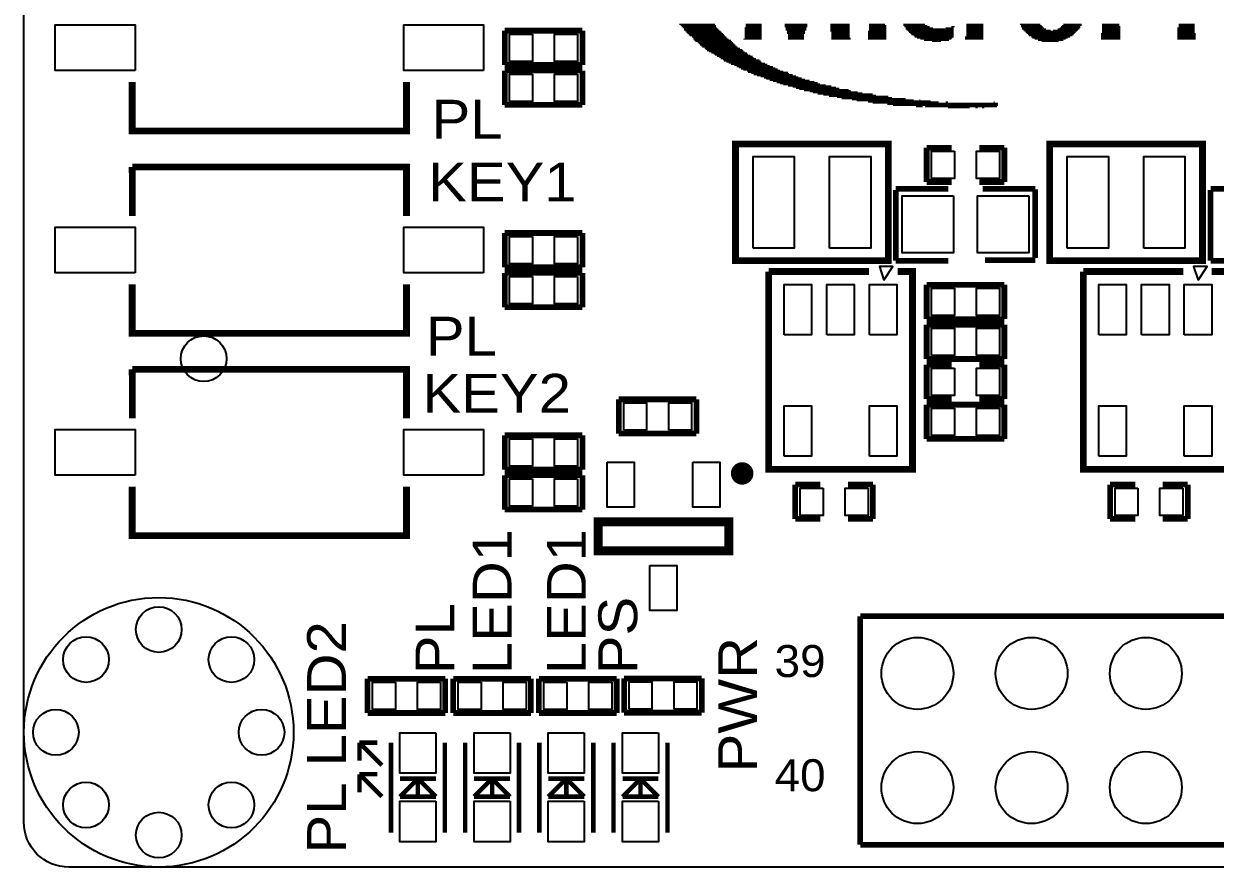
# Model space of a CAD drawing. Extents: x -0.6 to 82.1, y 0 to 56.
# Drawn here: x 0 to 26.49, y 0 to 18.76 of the extents above; entities that cross this region are included whole.
import ezdxf

# ---------------------------------------------------------------- set-up
doc = ezdxf.new("R2010")
doc.units = 0
for name, color, linetype in [('BG_OUTLINE', 211, 'CONTINUOUS'), ('BG_SILKSCREEN_TOP', 231, 'CONTINUOUS'), ('PG_SILKSCREEN_TOP', 140, 'CONTINUOUS'), ('PIN_TOP', 4, 'CONTINUOUS')]:
    doc.layers.add(name, color=color, linetype=linetype)

msp = doc.modelspace()

# ---------------------------------------------------------------- linework, layer by layer
at = {"layer": 'BG_OUTLINE'}
msp.add_lwpolyline([(0, 1), (0, 55, -0.414214), (1, 56), (79, 56, -0.414214), (80, 55), (80, 1, -0.414214), (79, 0), (1, 0, -0.414214)], format="xyb", close=True, dxfattribs=at)
at = {"layer": 'BG_SILKSCREEN_TOP', "const_width": 0.0254}
for points in [[(14.5796, 18.7452), (15.367, 18.7452)], [(14.605, 18.7198), (15.3924, 18.7198)], [(14.6304, 18.6944), (15.3924, 18.6944)], [(14.6558, 18.669), (15.4178, 18.669)], [(14.6812, 18.6436), (15.4432, 18.6436)], [(14.6812, 18.6182), (15.4686, 18.6182)], [(14.7066, 18.5928), (15.494, 18.5928)], [(14.732, 18.5674), (15.5194, 18.5674)], [(14.7574, 18.542), (15.5448, 18.542)], [(16.0274, 18.669), (16.4084, 18.669)], [(16.0274, 18.6436), (16.4084, 18.6436)], [(16.0274, 18.6182), (16.4084, 18.6182)], [(16.0274, 18.5928), (16.4084, 18.5928)], [(16.0274, 18.5674), (16.4084, 18.5674)], [(16.0274, 18.542), (16.4084, 18.542)], [(16.0528, 18.7452), (16.4084, 18.7452)], [(16.0528, 18.7198), (16.4084, 18.7198)], [(16.0528, 18.6944), (16.4084, 18.6944)], [(16.9164, 18.7452), (17.4244, 18.7452)], [(16.9164, 18.7198), (17.4244, 18.7198)], [(16.9164, 18.6944), (17.4244, 18.6944)], [(16.9418, 18.669), (17.399, 18.669)], [(16.9418, 18.6436), (17.399, 18.6436)], [(16.9418, 18.6182), (17.399, 18.6182)], [(16.9672, 18.5928), (17.3736, 18.5928)], [(16.9672, 18.5674), (17.3736, 18.5674)], [(16.9672, 18.542), (17.3736, 18.542)], [(17.9324, 18.7452), (18.3642, 18.7452)], [(17.9324, 18.7198), (18.3642, 18.7198)], [(17.9324, 18.6944), (18.3642, 18.6944)], [(17.9324, 18.669), (18.3642, 18.669)], [(17.9324, 18.6436), (18.3642, 18.6436)], [(17.9324, 18.6182), (18.3642, 18.6182)], [(17.9324, 18.5928), (18.3642, 18.5928)], [(17.9578, 18.5674), (18.3642, 18.5674)], [(17.9578, 18.542), (18.3642, 18.542)], [(18.7706, 18.5928), (19.177, 18.5928)], [(18.7706, 18.5674), (19.177, 18.5674)], [(18.7706, 18.542), (19.177, 18.542)], [(18.796, 18.7452), (19.1516, 18.7452)], [(18.796, 18.7198), (19.177, 18.7198)], [(18.796, 18.6944), (19.177, 18.6944)], [(18.796, 18.669), (19.177, 18.669)], [(18.796, 18.6436), (19.177, 18.6436)], [(18.796, 18.6182), (19.177, 18.6182)], [(19.558, 18.7452), (20.0406, 18.7452)], [(19.558, 18.7198), (20.0914, 18.7198)], [(19.5834, 18.6944), (20.1422, 18.6944)], [(19.6088, 18.669), (20.2184, 18.669)], [(19.6088, 18.6436), (20.6756, 18.6436)], [(19.6342, 18.6182), (20.6756, 18.6182)], [(19.6596, 18.5928), (20.6756, 18.5928)], [(19.685, 18.5674), (20.6756, 18.5674)], [(19.7104, 18.542), (20.6756, 18.542)], [(20.4978, 18.669), (20.6756, 18.669)], [(20.6248, 18.6944), (20.701, 18.6944)], [(20.955, 18.7452), (21.336, 18.7452)], [(20.955, 18.7198), (21.336, 18.7198)], [(20.955, 18.6944), (21.336, 18.6944)], [(20.955, 18.669), (21.336, 18.669)], [(20.955, 18.6436), (21.336, 18.6436)], [(20.955, 18.6182), (21.336, 18.6182)], [(20.955, 18.5928), (21.336, 18.5928)], [(20.955, 18.5674), (21.336, 18.5674)], [(20.955, 18.542), (21.336, 18.542)], [(22.1488, 18.7452), (22.606, 18.7452)], [(22.1742, 18.7198), (22.6314, 18.7198)], [(22.1742, 18.6944), (22.6568, 18.6944)], [(22.1996, 18.669), (22.6822, 18.669)], [(22.1996, 18.6436), (22.733, 18.6436)], [(22.225, 18.6182), (22.8346, 18.6182)], [(22.2504, 18.5928), (23.4188, 18.5928)], [(22.2758, 18.5674), (23.3934, 18.5674)], [(22.3012, 18.542), (23.368, 18.542)], [(22.8854, 18.6182), (23.4442, 18.6182)], [(22.987, 18.6436), (23.4696, 18.6436)], [(23.0378, 18.669), (23.495, 18.669)], [(23.0632, 18.6944), (23.495, 18.6944)], [(23.0886, 18.7198), (23.5204, 18.7198)], [(23.114, 18.7452), (23.5204, 18.7452)], [(23.9522, 18.542), (24.384, 18.542)], [(23.9776, 18.7452), (24.3586, 18.7452)], [(23.9776, 18.7198), (24.3586, 18.7198)], [(23.9776, 18.6944), (24.384, 18.6944)], [(23.9776, 18.669), (24.384, 18.669)], [(23.9776, 18.6436), (24.384, 18.6436)], [(23.9776, 18.6182), (24.384, 18.6182)], [(23.9776, 18.5928), (24.384, 18.5928)], [(23.9776, 18.5674), (24.384, 18.5674)], [(25.654, 18.669), (26.035, 18.669)], [(25.654, 18.6436), (26.035, 18.6436)], [(25.654, 18.6182), (26.035, 18.6182)], [(25.654, 18.5928), (26.035, 18.5928)], [(25.654, 18.5674), (26.035, 18.5674)], [(25.654, 18.542), (26.0604, 18.542)], [(25.6794, 18.7452), (26.035, 18.7452)], [(25.6794, 18.7198), (26.035, 18.7198)], [(25.6794, 18.6944), (26.035, 18.6944)], [(14.7828, 18.5166), (15.5702, 18.5166)], [(14.8082, 18.4912), (15.5956, 18.4912)], [(14.859, 18.4658), (15.621, 18.4658)], [(14.8844, 18.4404), (15.6464, 18.4404)], [(14.8844, 18.415), (15.6718, 18.415)], [(14.9098, 18.3896), (15.7226, 18.3896)], [(14.9352, 18.3642), (15.748, 18.3642)], [(14.986, 18.3388), (15.7734, 18.3388)], [(15.0114, 18.3134), (15.7988, 18.3134)], [(15.0368, 18.288), (15.8242, 18.288)], [(16.002, 18.415), (16.4084, 18.415)], [(16.0274, 18.5166), (16.4084, 18.5166)], [(16.0274, 18.4912), (16.4084, 18.4912)], [(16.0274, 18.4658), (16.4084, 18.4658)], [(16.0274, 18.4404), (16.4084, 18.4404)], [(16.9926, 18.5166), (17.3482, 18.5166)], [(16.9926, 18.4912), (17.3482, 18.4912)], [(16.9926, 18.4658), (17.3482, 18.4658)], [(16.9926, 18.4404), (17.3482, 18.4404)], [(16.9926, 18.415), (17.3482, 18.415)], [(17.9578, 18.5166), (18.3642, 18.5166)], [(17.9578, 18.4912), (18.3642, 18.4912)], [(17.9578, 18.4658), (18.3642, 18.4658)], [(17.9578, 18.4404), (18.3896, 18.4404)], [(17.9578, 18.415), (18.3896, 18.415)], [(18.7706, 18.5166), (19.177, 18.5166)], [(18.7706, 18.4912), (19.177, 18.4912)], [(18.7706, 18.4658), (19.177, 18.4658)], [(18.7706, 18.4404), (19.177, 18.4404)], [(18.7706, 18.415), (19.177, 18.415)], [(19.7358, 18.5166), (20.6756, 18.5166)], [(19.7866, 18.4912), (20.6756, 18.4912)], [(19.812, 18.4658), (20.6756, 18.4658)], [(19.8628, 18.4404), (20.6502, 18.4404)], [(19.939, 18.415), (20.6248, 18.415)], [(20.0152, 18.3896), (20.574, 18.3896)], [(20.193, 18.3642), (20.3962, 18.3642)], [(20.9296, 18.4658), (21.336, 18.4658)], [(20.9296, 18.4404), (21.336, 18.4404)], [(20.9296, 18.415), (21.336, 18.415)], [(20.955, 18.5166), (21.336, 18.5166)], [(20.955, 18.4912), (21.336, 18.4912)], [(22.3266, 18.5166), (23.3426, 18.5166)], [(22.352, 18.4912), (23.3172, 18.4912)], [(22.4028, 18.4658), (23.2664, 18.4658)], [(22.4282, 18.4404), (23.2156, 18.4404)], [(22.479, 18.415), (23.1648, 18.415)], [(22.5552, 18.3896), (23.114, 18.3896)], [(22.6314, 18.3642), (23.0124, 18.3642)], [(23.9522, 18.5166), (24.384, 18.5166)], [(23.9522, 18.4912), (24.384, 18.4912)], [(23.9522, 18.4658), (24.384, 18.4658)], [(23.9522, 18.4404), (24.384, 18.4404)], [(23.9522, 18.415), (24.384, 18.415)], [(25.654, 18.5166), (26.0604, 18.5166)], [(25.654, 18.4912), (26.0604, 18.4912)], [(25.654, 18.4658), (26.0604, 18.4658)], [(25.654, 18.4404), (26.0604, 18.4404)], [(25.654, 18.415), (26.0604, 18.415)], [(15.0622, 18.2626), (15.8496, 18.2626)], [(15.0876, 18.2372), (15.875, 18.2372)], [(15.1384, 18.2118), (15.9258, 18.2118)], [(15.1638, 18.1864), (15.9766, 18.1864)], [(15.1892, 18.161), (16.002, 18.161)], [(15.24, 18.1356), (16.0274, 18.1356)], [(15.2908, 18.1102), (16.0782, 18.1102)], [(15.3416, 18.0848), (16.1036, 18.0848)], [(15.367, 18.0594), (16.1544, 18.0594)], [(15.4178, 18.034), (16.2052, 18.034)], [(15.4686, 18.0086), (16.2306, 18.0086)], [(15.494, 17.9832), (16.2814, 17.9832)], [(15.5448, 17.9578), (16.3576, 17.9578)], [(15.5702, 17.9324), (16.383, 17.9324)], [(15.621, 17.907), (16.4084, 17.907)], [(15.6718, 17.8816), (16.4846, 17.8816)], [(15.7226, 17.8562), (16.5354, 17.8562)], [(15.7988, 17.8308), (16.5862, 17.8308)], [(15.8496, 17.8054), (16.6624, 17.8054)], [(15.9004, 17.78), (16.7132, 17.78)], [(15.9512, 17.7546), (16.764, 17.7546)], [(16.002, 17.7292), (16.8148, 17.7292)], [(16.0782, 17.7038), (16.891, 17.7038)], [(16.1036, 17.6784), (16.9926, 17.6784)], [(16.1798, 17.653), (17.018, 17.653)], [(16.2306, 17.6276), (17.0942, 17.6276)], [(16.3068, 17.6022), (17.1704, 17.6022)], [(16.383, 17.5768), (17.2212, 17.5768)], [(16.4592, 17.5514), (17.2974, 17.5514)], [(16.51, 17.526), (17.3736, 17.526)], [(16.5862, 17.5006), (17.4752, 17.5006)], [(16.6624, 17.4752), (17.5768, 17.4752)], [(16.7386, 17.4498), (17.653, 17.4498)], [(16.8148, 17.4244), (17.7038, 17.4244)], [(16.891, 17.399), (17.8308, 17.399)], [(16.9926, 17.3736), (17.9578, 17.3736)], [(17.0942, 17.3482), (18.0594, 17.3482)], [(17.1704, 17.3228), (18.1356, 17.3228)], [(17.2466, 17.2974), (18.3388, 17.2974)], [(17.3482, 17.272), (18.3896, 17.272)], [(17.4752, 17.2466), (18.542, 17.2466)], [(17.5514, 17.2212), (18.6436, 17.2212)], [(17.653, 17.1958), (18.8722, 17.1958)], [(17.78, 17.1704), (18.9484, 17.1704)], [(17.907, 17.145), (19.2278, 17.145)], [(18.0848, 17.1196), (19.304, 17.1196)], [(18.1864, 17.0942), (19.6088, 17.0942)], [(18.415, 17.0688), (19.7866, 17.0688)], [(18.5166, 17.0434), (20.1676, 17.0434)], [(18.7706, 17.018), (20.3454, 17.018)], [(18.8722, 16.9926), (21.6662, 16.9926)], [(19.2024, 16.9672), (21.6662, 16.9672)], [(19.9136, 17.0688), (19.939, 17.0688)], [(20.4978, 17.018), (20.5486, 17.018)], [(21.5646, 17.018), (21.59, 17.018)], [(19.3294, 16.9418), (21.6662, 16.9418)], [(19.8374, 16.9164), (19.9898, 16.9164)], [(20.0406, 16.9164), (21.6408, 16.9164)], [(20.5486, 16.891), (21.0312, 16.891)], [(21.1582, 16.891), (21.209, 16.891)], [(21.3106, 16.891), (21.3614, 16.891)]]:
    msp.add_lwpolyline(points, dxfattribs=at)
at = {"layer": 'PG_SILKSCREEN_TOP'}
for points, const_width in [([(12.4206, 18.6055), (10.6934, 18.6055)], 0.127), ([(10.6934, 18.6055), (10.6934, 17.8435)], 0.127), ([(12.4206, 17.8435), (12.4206, 18.6055)], 0.127), ([(10.6934, 17.8435), (12.4206, 17.8435)], 0.127), ([(12.4206, 17.7165), (10.6934, 17.7165)], 0.127), ([(10.6934, 17.7165), (10.6934, 16.9545)], 0.127), ([(12.4206, 16.9545), (12.4206, 17.7165)], 0.127), ([(8.511, 17.4625), (8.511, 16.3746), (2.411, 16.3746), (2.411, 17.4625)], 0.1524), ([(10.6934, 16.9545), (12.4206, 16.9545)], 0.127), ([(15.826, 13.4874), (19.226, 13.4874), (19.226, 16.0874), (15.826, 16.0874), (15.826, 13.4874)], 0.15), ([(22.811, 13.4874), (26.211, 13.4874), (26.211, 16.0874), (22.811, 16.0874), (22.811, 13.4874)], 0.15), ([(20.0764, 16.002), (20.0764, 15.24)], 0.127), ([(20.6352, 16.002), (20.0764, 16.002)], 0.127), ([(21.8036, 16.002), (21.2448, 16.002)], 0.127), ([(21.8036, 15.24), (21.8036, 16.002)], 0.127), ([(2.411, 15.5744), (8.511, 15.5744), (8.511, 14.4865)], 0.1524), ([(2.413, 14.4865), (2.411, 15.5744)], 0.1524), ([(19.3906, 15.0876), (20.559, 15.0876)], 0.127), ([(19.3906, 13.4874), (19.3906, 15.0622)], 0.127), ([(20.0764, 15.24), (20.6352, 15.24)], 0.127), ([(21.2448, 15.24), (21.8036, 15.24)], 0.127), ([(22.4894, 15.0876), (21.321, 15.0876)], 0.127), ([(22.4894, 13.5509), (22.4894, 15.0749)], 0.127), ([(26.3906, 15.0876), (27.559, 15.0876)], 0.127), ([(26.3906, 13.4874), (26.3906, 15.0622)], 0.127), ([(12.4206, 14.1055), (10.6934, 14.1055)], 0.127), ([(10.6934, 14.1055), (10.6934, 13.3435)], 0.127), ([(12.4206, 13.3435), (12.4206, 14.1055)], 0.127), ([(20.559, 13.4874), (19.3906, 13.4874)], 0.127), ([(21.3718, 13.5001), (22.4894, 13.5001)], 0.127), ([(27.559, 13.4874), (26.3906, 13.4874)], 0.127), ([(10.6934, 13.3435), (12.4206, 13.3435)], 0.127), ([(12.4206, 13.2165), (10.6934, 13.2165)], 0.127), ([(10.6934, 13.2165), (10.6934, 12.4545)], 0.127), ([(12.4206, 12.4545), (12.4206, 13.2165)], 0.127), ([(19.431, 13.249), (19.761, 13.249), (19.761, 8.849), (16.561, 8.849), (16.561, 13.249)], 0.15), ([(16.561, 13.249), (18.796, 13.249)], 0.15), ([(26.416, 13.249), (26.761, 13.249), (26.761, 8.849), (23.561, 8.849), (23.561, 13.249)], 0.15), ([(23.561, 13.249), (25.781, 13.249)], 0.15), ([(8.511, 12.9625), (8.511, 11.8746), (2.411, 11.8746), (2.411, 12.9625)], 0.1524), ([(21.8036, 12.954), (20.0764, 12.954)], 0.127), ([(20.0764, 12.954), (20.0764, 12.192)], 0.127), ([(21.8036, 12.192), (21.8036, 12.954)], 0.127), ([(10.6934, 12.4545), (12.4206, 12.4545)], 0.127), ([(20.0764, 12.192), (21.8036, 12.192)], 0.127), ([(20.0764, 12.065), (20.0764, 11.303)], 0.127), ([(21.8036, 12.065), (20.0764, 12.065)], 0.127), ([(21.8036, 11.303), (21.8036, 12.065)], 0.127), ([(2.411, 11.0744), (8.511, 11.0744), (8.511, 9.9865)], 0.1524), ([(2.413, 9.9865), (2.411, 11.0744)], 0.1524), ([(20.0764, 11.303), (21.8036, 11.303)], 0.127), ([(20.0764, 11.176), (20.0764, 10.414)], 0.127), ([(20.6352, 11.176), (20.0764, 11.176)], 0.127), ([(21.8036, 11.176), (21.2448, 11.176)], 0.127), ([(21.8036, 10.414), (21.8036, 11.176)], 0.127), ([(13.2304, 10.406), (13.2304, 9.644)], 0.127), ([(14.9576, 10.406), (13.2304, 10.406)], 0.127), ([(14.9576, 9.644), (14.9576, 10.406)], 0.127), ([(20.0764, 10.414), (20.6352, 10.414)], 0.127), ([(21.8036, 10.287), (20.0764, 10.287)], 0.127), ([(20.0764, 10.287), (20.0764, 9.525)], 0.127), ([(21.2448, 10.414), (21.8036, 10.414)], 0.127), ([(21.8036, 9.525), (21.8036, 10.287)], 0.127), ([(12.4206, 9.6055), (10.6934, 9.6055)], 0.127), ([(10.6934, 9.6055), (10.6934, 8.8435)], 0.127), ([(12.4206, 8.8435), (12.4206, 9.6055)], 0.127), ([(13.2304, 9.644), (14.9576, 9.644)], 0.127), ([(20.0764, 9.525), (21.8036, 9.525)], 0.127), ([(10.6934, 8.8435), (12.4206, 8.8435)], 0.127), ([(12.4206, 8.7165), (10.6934, 8.7165)], 0.127), ([(10.6934, 8.7165), (10.6934, 7.9545)], 0.127), ([(12.4206, 7.9545), (12.4206, 8.7165)], 0.127), ([(8.511, 8.4625), (8.511, 7.3746), (2.411, 7.3746), (2.411, 8.4625)], 0.1524), ([(17.1554, 8.509), (17.1554, 7.747)], 0.127), ([(17.7142, 8.509), (17.1554, 8.509)], 0.127), ([(18.8826, 8.509), (18.3238, 8.509)], 0.127), ([(18.8826, 7.747), (18.8826, 8.509)], 0.127), ([(24.1554, 8.509), (24.1554, 7.747)], 0.127), ([(24.7142, 8.509), (24.1554, 8.509)], 0.127), ([(25.8826, 8.509), (25.3238, 8.509)], 0.127), ([(25.8826, 7.747), (25.8826, 8.509)], 0.127), ([(10.6934, 7.9545), (12.4206, 7.9545)], 0.127), ([(12.774, 7.683), (15.674, 7.683), (15.674, 7.033), (12.774, 7.033), (12.774, 7.683)], 0.2), ([(17.1554, 7.747), (17.7142, 7.747)], 0.127), ([(18.3238, 7.747), (18.8826, 7.747)], 0.127), ([(24.1554, 7.747), (24.7142, 7.747)], 0.127), ([(25.3238, 7.747), (25.8826, 7.747)], 0.127), ([(18.6, 0.5), (18.6, 5.58)], 0.127), ([(18.6, 5.58), (69.4, 5.58)], 0.127), ([(9.3726, 4.191), (7.6454, 4.191)], 0.127), ([(7.6454, 4.191), (7.6454, 3.429)], 0.127), ([(9.3726, 3.429), (9.3726, 4.191)], 0.127), ([(11.2776, 4.191), (9.5504, 4.191)], 0.127), ([(9.5504, 4.191), (9.5504, 3.429)], 0.127), ([(11.2776, 3.429), (11.2776, 4.191)], 0.127), ([(13.1826, 4.191), (11.4554, 4.191)], 0.127), ([(11.4554, 4.191), (11.4554, 3.429)], 0.127), ([(13.1826, 3.429), (13.1826, 4.191)], 0.127), ([(13.3495, 4.1989), (13.3495, 3.4369)], 0.127), ([(15.0767, 4.1989), (13.3495, 4.1989)], 0.127), ([(15.0767, 3.4369), (15.0767, 4.1989)], 0.127), ([(7.6454, 3.429), (9.3726, 3.429)], 0.127), ([(9.5504, 3.429), (11.2776, 3.429)], 0.127), ([(11.4554, 3.429), (13.1826, 3.429)], 0.127), ([(13.3495, 3.4369), (15.0767, 3.4369)], 0.127), ([(7.9629, 2.268), (7.463, 2.7681)], 0.1001), ([(7.463, 2.7681), (7.463, 2.368)], 0.1001), ([(7.8631, 2.7681), (7.463, 2.7681)], 0.1001), ([(8.1631, 2.7681), (8.1631, 0.7681)], 0.1001), ([(9.3629, 2.7681), (9.3629, 0.7681)], 0.1001), ([(9.8131, 2.7681), (9.8131, 0.7681)], 0.1001), ([(11.0129, 2.7681), (11.0129, 0.7681)], 0.1001), ([(11.4631, 2.7681), (11.4631, 0.7681)], 0.1001), ([(12.6629, 2.7681), (12.6629, 0.7681)], 0.1001), ([(13.1131, 2.7681), (13.1131, 0.7681)], 0.1001), ([(14.3129, 2.7681), (14.3129, 0.7681)], 0.1001), ([(7.9629, 1.5679), (7.463, 2.0681)], 0.1001), ([(7.463, 2.0681), (7.463, 1.668)], 0.1001), ([(7.8631, 2.0681), (7.463, 2.0681)], 0.1001), ([(8.363, 1.5679), (8.763, 1.968)], 0.1001), ([(9.163, 1.968), (8.363, 1.968)], 0.1001), ([(8.763, 2.018), (8.763, 1.5179)], 0.1001), ([(8.763, 1.968), (9.163, 1.5679)], 0.1001), ([(10.013, 1.5679), (10.413, 1.968)], 0.1001), ([(10.813, 1.968), (10.013, 1.968)], 0.1001), ([(10.413, 2.018), (10.413, 1.5179)], 0.1001), ([(10.413, 1.968), (10.813, 1.5679)], 0.1001), ([(11.663, 1.5679), (12.063, 1.968)], 0.1001), ([(12.463, 1.968), (11.663, 1.968)], 0.1001), ([(12.063, 2.018), (12.063, 1.5179)], 0.1001), ([(12.063, 1.968), (12.463, 1.5679)], 0.1001), ([(13.313, 1.5679), (13.713, 1.968)], 0.1001), ([(14.113, 1.968), (13.313, 1.968)], 0.1001), ([(13.713, 2.018), (13.713, 1.5179)], 0.1001), ([(13.713, 1.968), (14.113, 1.5679)], 0.1001), ([(9.163, 1.5679), (8.363, 1.5679)], 0.1001), ([(10.813, 1.5679), (10.013, 1.5679)], 0.1001), ([(12.463, 1.5679), (11.663, 1.5679)], 0.1001), ([(14.113, 1.5679), (13.313, 1.5679)], 0.1001), ([(69.4, 0.5), (18.6, 0.5)], 0.127)]:
    msp.add_lwpolyline(points, dxfattribs=dict(at, const_width=const_width))
for points in [[(19.127, 13.058), (19.327, 13.358), (19.027, 13.358)], [(26.112, 13.058), (26.312, 13.358), (26.012, 13.358)]]:
    msp.add_lwpolyline(points, close=True, dxfattribs=at)
at = {"layer": 'PG_SILKSCREEN_TOP', "const_width": 0.25}
msp.add_lwpolyline([(16.099, 8.758, 1), (15.849, 8.758, 1), (16.099, 8.758)], format="xyb", dxfattribs=at)
at = {"layer": 'PIN_TOP'}
for points in [[(2.475, 17.7165), (0.697, 17.7165), (0.697, 18.7325), (2.475, 18.7325)], [(10.225, 17.7165), (8.447, 17.7165), (8.447, 18.7325), (10.225, 18.7325)], [(11.3109, 18.5293), (11.3109, 17.9197), (10.8029, 17.9197), (10.8029, 18.5293)], [(12.3111, 18.5293), (12.3111, 17.9197), (11.8031, 17.9197), (11.8031, 18.5293)], [(11.3109, 17.6403), (11.3109, 17.0307), (10.8029, 17.0307), (10.8029, 17.6403)], [(12.3111, 17.6403), (12.3111, 17.0307), (11.8031, 17.0307), (11.8031, 17.6403)], [(20.6939, 15.9258), (20.6939, 15.3162), (20.1859, 15.3162), (20.1859, 15.9258)], [(21.6941, 15.9258), (21.6941, 15.3162), (21.1861, 15.3162), (21.1861, 15.9258)], [(16.2188, 13.7714), (16.2188, 15.8034), (17.1332, 15.8034), (17.1332, 13.7714)], [(17.9188, 13.7714), (17.9188, 15.8034), (18.8332, 15.8034), (18.8332, 13.7714)], [(23.2038, 13.7714), (23.2038, 15.8034), (24.1182, 15.8034), (24.1182, 13.7714)], [(24.9038, 13.7714), (24.9038, 15.8034), (25.8182, 15.8034), (25.8182, 13.7714)], [(20.6733, 14.9352), (20.6733, 13.6652), (19.5303, 13.6652), (19.5303, 14.9352)], [(22.3497, 14.9352), (22.3497, 13.6652), (21.2067, 13.6652), (21.2067, 14.9352)], [(2.475, 13.2165), (0.697, 13.2165), (0.697, 14.2325), (2.475, 14.2325)], [(10.225, 13.2165), (8.447, 13.2165), (8.447, 14.2325), (10.225, 14.2325)], [(11.3109, 14.0293), (11.3109, 13.4197), (10.8029, 13.4197), (10.8029, 14.0293)], [(12.3111, 14.0293), (12.3111, 13.4197), (11.8031, 13.4197), (11.8031, 14.0293)], [(11.3109, 13.1403), (11.3109, 12.5307), (10.8029, 12.5307), (10.8029, 13.1403)], [(12.3111, 13.1403), (12.3111, 12.5307), (11.8031, 12.5307), (11.8031, 13.1403)], [(16.9062, 11.8402), (16.9062, 12.9578), (17.5158, 12.9578), (17.5158, 11.8402)], [(17.8562, 11.8402), (17.8562, 12.9578), (18.4658, 12.9578), (18.4658, 11.8402)], [(18.8062, 11.8402), (18.8062, 12.9578), (19.4158, 12.9578), (19.4158, 11.8402)], [(20.6939, 12.8778), (20.6939, 12.2682), (20.1859, 12.2682), (20.1859, 12.8778)], [(21.6941, 12.8778), (21.6941, 12.2682), (21.1861, 12.2682), (21.1861, 12.8778)], [(23.9062, 11.8402), (23.9062, 12.9578), (24.5158, 12.9578), (24.5158, 11.8402)], [(24.8562, 11.8402), (24.8562, 12.9578), (25.4658, 12.9578), (25.4658, 11.8402)], [(25.8062, 11.8402), (25.8062, 12.9578), (26.4158, 12.9578), (26.4158, 11.8402)], [(20.1859, 11.3792), (20.1859, 11.9888), (20.6939, 11.9888), (20.6939, 11.3792)], [(21.1861, 11.3792), (21.1861, 11.9888), (21.6941, 11.9888), (21.6941, 11.3792)], [(20.6939, 11.0998), (20.6939, 10.4902), (20.1859, 10.4902), (20.1859, 11.0998)], [(21.6941, 11.0998), (21.6941, 10.4902), (21.1861, 10.4902), (21.1861, 11.0998)], [(13.3399, 9.7202), (13.3399, 10.3298), (13.8479, 10.3298), (13.8479, 9.7202)], [(14.3401, 9.7202), (14.3401, 10.3298), (14.8481, 10.3298), (14.8481, 9.7202)], [(16.9062, 9.1402), (16.9062, 10.2578), (17.5158, 10.2578), (17.5158, 9.1402)], [(18.8062, 9.1402), (18.8062, 10.2578), (19.4158, 10.2578), (19.4158, 9.1402)], [(20.6939, 10.2108), (20.6939, 9.6012), (20.1859, 9.6012), (20.1859, 10.2108)], [(21.6941, 10.2108), (21.6941, 9.6012), (21.1861, 9.6012), (21.1861, 10.2108)], [(23.9062, 9.1402), (23.9062, 10.2578), (24.5158, 10.2578), (24.5158, 9.1402)], [(25.8062, 9.1402), (25.8062, 10.2578), (26.4158, 10.2578), (26.4158, 9.1402)], [(2.475, 8.7165), (0.697, 8.7165), (0.697, 9.7325), (2.475, 9.7325)], [(10.225, 8.7165), (8.447, 8.7165), (8.447, 9.7325), (10.225, 9.7325)], [(11.3109, 9.5293), (11.3109, 8.9197), (10.8029, 8.9197), (10.8029, 9.5293)], [(12.3111, 9.5293), (12.3111, 8.9197), (11.8031, 8.9197), (11.8031, 9.5293)], [(12.9741, 9.008), (13.5739, 9.008), (13.5739, 8.008), (12.9741, 8.008)], [(14.8741, 9.008), (15.474, 9.008), (15.474, 8.008), (14.8741, 8.008)], [(11.3109, 8.6403), (11.3109, 8.0307), (10.8029, 8.0307), (10.8029, 8.6403)], [(12.3111, 8.6403), (12.3111, 8.0307), (11.8031, 8.0307), (11.8031, 8.6403)], [(17.7729, 8.4328), (17.7729, 7.8232), (17.2649, 7.8232), (17.2649, 8.4328)], [(18.7731, 8.4328), (18.7731, 7.8232), (18.2651, 7.8232), (18.2651, 8.4328)], [(24.7729, 8.4328), (24.7729, 7.8232), (24.2649, 7.8232), (24.2649, 8.4328)], [(25.7731, 8.4328), (25.7731, 7.8232), (25.2651, 7.8232), (25.2651, 8.4328)], [(13.924, 6.708), (14.5239, 6.708), (14.5239, 5.708), (13.924, 5.708)], [(8.2629, 4.1148), (8.2629, 3.5052), (7.7549, 3.5052), (7.7549, 4.1148)], [(9.2631, 4.1148), (9.2631, 3.5052), (8.7551, 3.5052), (8.7551, 4.1148)], [(10.1679, 4.1148), (10.1679, 3.5052), (9.6599, 3.5052), (9.6599, 4.1148)], [(11.1681, 4.1148), (11.1681, 3.5052), (10.6601, 3.5052), (10.6601, 4.1148)], [(12.0729, 4.1148), (12.0729, 3.5052), (11.5649, 3.5052), (11.5649, 4.1148)], [(13.0731, 4.1148), (13.0731, 3.5052), (12.5651, 3.5052), (12.5651, 4.1148)], [(13.459, 3.5131), (13.459, 4.1227), (13.967, 4.1227), (13.967, 3.5131)], [(14.4592, 3.5131), (14.4592, 4.1227), (14.9672, 4.1227), (14.9672, 3.5131)], [(9.1631, 2.9899), (9.1631, 2.0901), (8.3629, 2.0901), (8.3629, 2.9899)], [(10.8131, 2.9899), (10.8131, 2.0901), (10.013, 2.0901), (10.013, 2.9899)], [(12.4631, 2.9899), (12.4631, 2.0901), (11.663, 2.0901), (11.663, 2.9899)], [(14.113, 2.9899), (14.113, 2.0901), (13.313, 2.0901), (13.313, 2.9899)], [(9.1631, 1.466), (9.1631, 0.5661), (8.3629, 0.5661), (8.3629, 1.466)], [(10.8131, 1.466), (10.8131, 0.5661), (10.013, 0.5661), (10.013, 1.466)], [(12.4631, 1.466), (12.4631, 0.5661), (11.663, 0.5661), (11.663, 1.466)], [(14.113, 1.466), (14.113, 0.5661), (13.313, 0.5661), (13.313, 1.466)]]:
    msp.add_lwpolyline(points, close=True, dxfattribs=at)
for centre, radius in [((4, 11.3093), 0.508), ((3, 3), 2.9972), ((3, 5.286), 0.508), ((1.3835, 4.6165), 0.508), ((4.6165, 4.6165), 0.508), ((19.87, 4.31), 0.8), ((22.41, 4.31), 0.8), ((24.95, 4.31), 0.8), ((0.714, 3), 0.508), ((5.286, 3), 0.508), ((19.87, 1.77), 0.8), ((22.41, 1.77), 0.8), ((24.95, 1.77), 0.8), ((1.3835, 1.3835), 0.508), ((4.6165, 1.3835), 0.508), ((3, 0.714), 0.508)]:
    msp.add_circle(centre, radius, dxfattribs=at)

# ---------------------------------------------------------------- texts
at = {"layer": 'BG_SILKSCREEN_TOP', "width": 1.117647}
for s, p in [('PL', (9.0678, 16.2052)), ('KEY1', (8.9916, 14.8082)), ('PL', (8.9408, 11.3792)), ('KEY2', (8.8646, 10.1092))]:
    msp.add_text(s, height=0.8636, dxfattribs=at).set_placement(p)
for s, p in [('LED1', (10.8458, 4.2926)), ('LED1', (12.4968, 4.2926)), ('PL', (9.5758, 4.2926)), ('PS', (13.6398, 4.2926)), ('PL LED2', (7.1628, 0.3048)), ('PWR', (16.3068, 2.1082))]:
    msp.add_text(s, height=0.8636, rotation=90, dxfattribs=at).set_placement(p)
at = {"layer": 'PG_SILKSCREEN_TOP', "width": 1.071429}
for s, p in [('39', (16.695, 4.2295)), ('40', (16.695, 1.6895))]:
    msp.add_text(s, height=0.7112, dxfattribs=at).set_placement(p)

doc.saveas('drawing.dxf')
